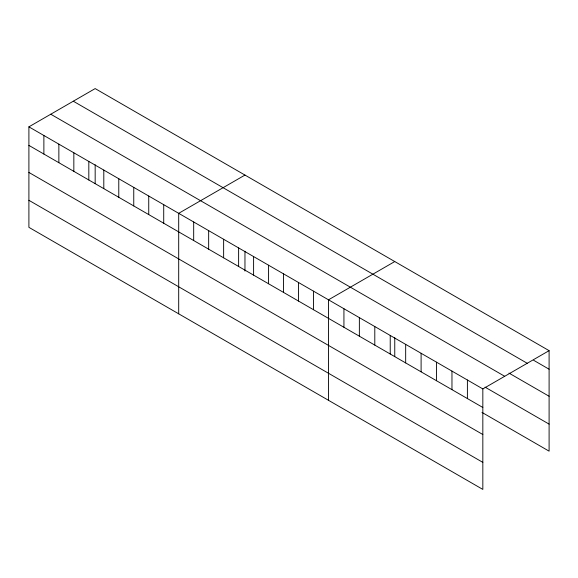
<?xml version="1.0" encoding="UTF-8"?>
<svg xmlns="http://www.w3.org/2000/svg" width="578" height="578" viewBox="0 0 578 578"><rect width="100%" height="100%" fill="white"/><g stroke="black" fill="none" stroke-linecap="round" stroke-linejoin="round"><path stroke-width="0.87" d="M28.9 126.842L482.832 388.922L482.832 489.414L28.9 227.342L28.9 126.842L95.168 88.586L549.1 350.658L549.1 451.158L481.965 412.396M244.964 175.069L178.696 213.325L178.696 313.825M394.76 261.552L328.499 299.816L328.499 400.308M482.832 388.922L549.1 350.658M533.667 360.304L549.1 369.219M73.298 101.208L527.23 363.287M508.972 373.092L549.1 396.255M50.77 114.22L504.702 376.292M485.05 387.137L549.1 424.115M28.9 145.396L482.832 407.476M28.9 172.439L482.832 434.512M28.9 200.299L482.832 462.378M467.4 380.006L467.4 398.56M451.967 371.098L451.967 389.651M436.535 362.189L436.535 380.743M421.102 353.274L421.102 371.827M405.669 344.365L405.669 362.919M394.76 337.718L394.76 356.64M390.229 335.457L390.229 354.011M374.797 326.541L374.797 345.102M359.364 317.633L359.364 336.186M343.932 308.724L343.932 327.278M313.514 291.168L313.514 309.721M298.537 282.512L298.537 301.073M283.56 273.864L283.56 292.425M268.575 265.215L268.575 283.769M253.598 256.567L253.598 275.121M244.964 251.228L244.964 271.06M238.62 247.919L238.62 266.472M223.635 239.27L223.635 257.824M208.658 230.622L208.658 249.176M193.681 221.974L193.681 240.527M163.719 204.677L163.719 223.231M148.741 196.029L148.741 214.583M133.756 187.38L133.756 205.934M118.779 178.732L118.779 197.286M103.802 170.084L103.802 188.638M95.168 164.744L95.168 183.674M88.817 161.435L88.817 179.989M73.84 152.787L73.84 171.341M58.862 144.139L58.862 162.693M43.877 135.49L43.877 154.044"/></g></svg>
